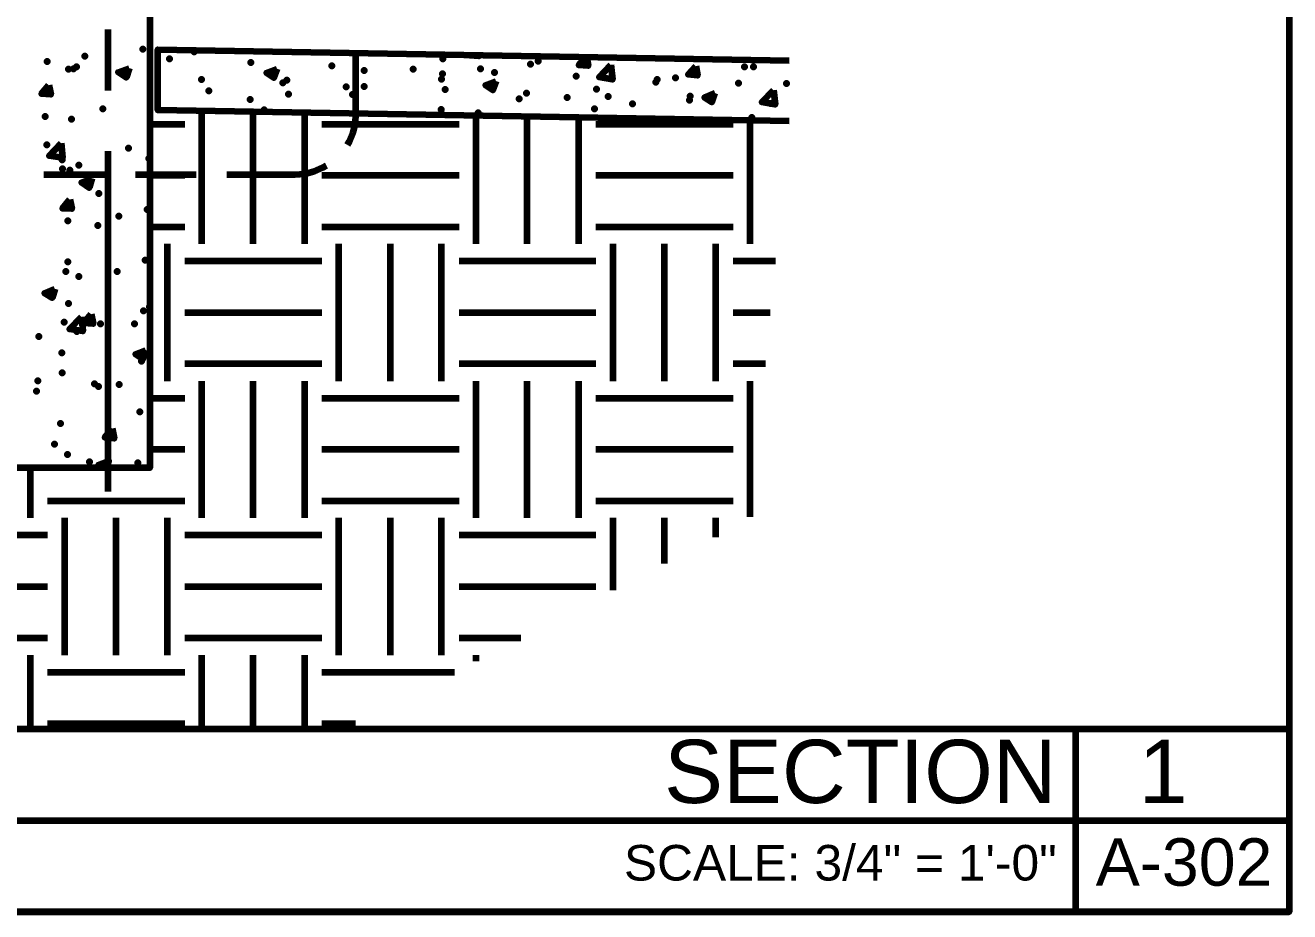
# Model space of a CAD drawing. Extents: x 3 to 185, y 0 to 385.
# Drawn here: x 82.7 to 165.7, y 0 to 58.2 of the extents above; entities that cross this region are included whole.
import ezdxf

# ---------------------------------------------------------------- set-up
doc = ezdxf.new("R2010")
doc.units = 0
doc.header["$MEASUREMENT"] = 0
for name, color, linetype, lineweight in [('Dt-Iden', 3, 'Continuous', 20), ('Dt-Line 1', 9, 'Continuous', 0), ('Dt-Line 5', 54, 'Continuous', 50), ('Dt-Text', 121, 'Continuous', 20)]:
    doc.layers.add(name, color=color, linetype=linetype, lineweight=lineweight)
doc.styles.get("Standard").update_dxf_attribs({"font": 'Arial.ttf'})

msp = doc.modelspace()

# ---------------------------------------------------------------- linework, layer by layer
at = {"layer": 'Dt-Iden', "linetype": 'Continuous', "lineweight": 211}
for p, q in [((88.135, 53.94667), (88.135, 57.94667)), ((88.135, 27.6), (88.135, 49.94667)), ((87.92167, 48.4), (83.92167, 48.4)), ((93.92167, 48.4), (89.92167, 48.4))]:
    msp.add_line(p, q, dxfattribs=at)
for points in [[(103.84167, 50.37333), (103.975, 50.58667), (104.215, 51.17333), (104.375, 51.78667), (104.40167, 52.4), (104.40167, 56.50667)], [(102.455, 48.98667), (102.215, 48.85333), (101.655, 48.61333), (101.04167, 48.45333), (100.40167, 48.4), (95.92167, 48.4)]]:
    msp.add_lwpolyline(points, dxfattribs=at)
at = {"layer": 'Dt-Line 1', "linetype": 'Continuous', "lineweight": 158}
for p, q in [((94.295, 43.86667), (94.295, 52.58667)), ((97.655, 43.86667), (97.655, 52.53333)), ((101.04167, 43.86667), (101.04167, 52.48)), ((90.88167, 51.73333), (93.175, 51.73333)), ((102.16167, 51.73333), (111.175, 51.73333)), ((112.295, 43.86667), (112.295, 52.26667)), ((115.655, 43.86667), (115.655, 52.21333)), ((119.04167, 43.86667), (119.04167, 52.16)), ((120.16167, 51.73333), (129.175, 51.73333)), ((130.295, 43.86667), (130.295, 51.97333)), ((90.88167, 48.37333), (93.175, 48.37333)), ((102.16167, 48.37333), (111.175, 48.37333)), ((120.16167, 48.37333), (129.175, 48.37333)), ((90.88167, 44.98667), (93.175, 44.98667)), ((102.16167, 44.98667), (111.175, 44.98667)), ((120.16167, 44.98667), (129.175, 44.98667)), ((92.02833, 34.85333), (92.02833, 43.86667)), ((103.28167, 34.85333), (103.28167, 43.86667)), ((106.66833, 34.85333), (106.66833, 43.86667)), ((110.02833, 34.85333), (110.02833, 43.86667)), ((121.28167, 34.85333), (121.28167, 43.86667)), ((124.66833, 34.85333), (124.66833, 43.86667)), ((128.02833, 34.85333), (128.02833, 43.86667)), ((93.175, 42.74667), (102.16167, 42.74667)), ((111.175, 42.74667), (120.16167, 42.74667)), ((129.175, 42.74667), (131.94833, 42.74667)), ((93.175, 39.36), (102.16167, 39.36)), ((111.175, 39.36), (120.16167, 39.36)), ((129.175, 39.36), (131.60167, 39.36)), ((93.175, 36), (102.16167, 36)), ((111.175, 36), (120.16167, 36)), ((129.175, 36), (131.28167, 36)), ((94.295, 25.86667), (94.295, 34.85333)), ((97.655, 25.86667), (97.655, 34.85333)), ((101.04167, 25.86667), (101.04167, 34.85333)), ((112.295, 25.86667), (112.295, 34.85333)), ((115.655, 25.86667), (115.655, 34.85333)), ((119.04167, 25.86667), (119.04167, 34.85333)), ((130.295, 25.94667), (130.295, 34.85333)), ((90.88167, 33.73333), (93.175, 33.73333)), ((102.16167, 33.73333), (111.175, 33.73333)), ((120.16167, 33.73333), (129.175, 33.73333)), ((90.88167, 30.37333), (93.175, 30.37333)), ((102.16167, 30.37333), (111.175, 30.37333)), ((120.16167, 30.37333), (129.175, 30.37333)), ((83.04167, 25.86667), (83.04167, 29.14667)), ((84.16167, 26.98667), (93.175, 26.98667)), ((102.16167, 26.98667), (111.175, 26.98667)), ((120.16167, 26.98667), (129.175, 26.98667)), ((85.28167, 16.85333), (85.28167, 25.86667)), ((88.66833, 16.85333), (88.66833, 25.86667)), ((92.02833, 16.85333), (92.02833, 25.86667)), ((103.28167, 16.85333), (103.28167, 25.86667)), ((106.66833, 16.85333), (106.66833, 25.86667)), ((110.02833, 16.85333), (110.02833, 25.86667)), ((121.28167, 21.12), (121.28167, 25.86667)), ((124.66833, 22.88), (124.66833, 25.86667)), ((128.02833, 24.61333), (128.02833, 25.86667)), ((75.175, 24.74667), (84.16167, 24.74667)), ((93.175, 24.74667), (102.16167, 24.74667)), ((111.175, 24.74667), (120.16167, 24.74667)), ((75.175, 21.36), (84.16167, 21.36)), ((93.175, 21.36), (102.16167, 21.36)), ((111.175, 21.36), (120.16167, 21.36)), ((75.175, 18), (84.16167, 18)), ((93.175, 18), (102.16167, 18)), ((111.175, 18), (115.22833, 18)), ((83.04167, 12), (83.04167, 16.85333)), ((94.295, 12), (94.295, 16.85333)), ((97.655, 12), (97.655, 16.85333)), ((101.04167, 12), (101.04167, 16.85333)), ((112.295, 16.45333), (112.295, 16.85333)), ((84.16167, 15.73333), (93.175, 15.73333)), ((102.16167, 15.73333), (110.88167, 15.73333)), ((84.16167, 12.37333), (93.175, 12.37333)), ((102.16167, 12.37333), (104.375, 12.37333))]:
    msp.add_line(p, q, dxfattribs=at)
for points in [[(90.40167, 56.66667), (90.40167, 56.66667), (90.40167, 56.66669)], [(93.78833, 56.48), (93.78833, 56.48), (93.78833, 56.48003)], [(84.135, 55.84), (84.135, 55.84), (84.135, 55.84002)], [(86.615, 56.18667), (86.615, 56.18667), (86.615, 56.18669)], [(92.16167, 56.02667), (92.16167, 56.02667), (92.16167, 56.02669)], [(97.495, 55.78667), (97.495, 55.78667), (97.495, 55.7867)], [(110.10833, 56.02667), (110.10833, 56.02667), (110.10833, 56.02669)], [(112.455, 56.26667), (112.48167, 56.18667), (111.895, 56.24), (111.92167, 56.29334)], [(115.86833, 55.68), (115.86833, 55.68), (115.86833, 55.68002)], [(116.375, 55.86667), (116.375, 55.86667), (116.375, 55.86669)], [(119.54833, 56.16), (119.655, 55.57333), (119.04167, 55.6), (119.495, 56.16)], [(85.52167, 55.33333), (85.52167, 55.33333), (85.52167, 55.33336)], [(85.86833, 55.36), (85.86833, 55.36), (85.86833, 55.36002)], [(86.055, 55.49333), (86.055, 55.49333), (86.055, 55.49336)], [(102.82833, 55.57333), (102.82833, 55.57333), (102.82833, 55.57336)], [(104.93501, 55.25333), (104.93501, 55.25333), (104.93501, 55.25336)], [(108.16167, 55.33333), (108.16167, 55.33333), (108.16167, 55.33336)], [(110.08167, 55.04), (110.08167, 55.04), (110.08167, 55.04002)], [(112.58833, 55.36), (112.58833, 55.36), (112.58833, 55.36002)], [(113.495, 55.12), (113.495, 55.12), (113.495, 55.12003)], [(118.855, 54.88), (118.855, 54.88), (118.855, 54.88002)], [(129.92167, 55.49333), (129.92167, 55.49333), (129.92167, 55.49336)], [(130.50833, 55.49333), (130.50833, 55.49333), (130.50833, 55.49336)], [(94.26834, 54.66667), (94.26834, 54.66667), (94.26834, 54.66669)], [(99.60167, 54.45333), (99.60167, 54.45333), (99.60167, 54.45336)], [(99.86833, 54.61334), (99.86833, 54.61334), (99.86833, 54.61336)], [(103.76167, 54.18667), (103.76167, 54.18667), (103.76167, 54.18669)], [(104.93501, 54.21333), (104.93501, 54.21333), (104.93501, 54.21336)], [(110.02833, 54.69333), (110.02833, 54.69333), (110.02833, 54.69336)], [(110.26834, 54), (110.26834, 54), (110.26834, 54.00002)], [(120.18833, 54.02667), (120.18833, 54.02667), (120.18833, 54.02669)], [(124.08167, 54.48), (124.08167, 54.48), (124.08167, 54.48002)], [(124.18833, 54.66667), (124.18833, 54.66667), (124.18833, 54.66669)], [(125.38833, 54.77333), (125.38833, 54.77333), (125.38833, 54.77336)], [(129.52167, 54.42667), (129.52167, 54.42667), (129.52167, 54.42669)], [(132.66833, 54.4), (132.66833, 54.4), (132.66833, 54.40003)], [(94.74833, 53.92), (94.74833, 53.92), (94.74833, 53.92002)], [(97.46833, 53.36), (97.46833, 53.36), (97.46833, 53.36002)], [(99.975, 53.70667), (99.975, 53.70667), (99.975, 53.70669)], [(104.18833, 53.68), (104.18833, 53.68), (104.18833, 53.68002)], [(115.12167, 53.38667), (115.12167, 53.38667), (115.12167, 53.38669)], [(115.60167, 53.76), (115.60167, 53.76), (115.60167, 53.76002)], [(118.26833, 53.49333), (118.26833, 53.49333), (118.26833, 53.49336)], [(120.96167, 53.54667), (120.96167, 53.54667), (120.96167, 53.54669)], [(126.295, 53.30667), (126.295, 53.30667), (126.295, 53.30669)], [(126.34833, 53.57333), (126.34833, 53.57333), (126.34833, 53.57336)], [(87.78833, 52.74667), (87.78833, 52.74667), (87.78833, 52.74669)], [(98.375, 52.66667), (98.375, 52.66667), (98.375, 52.66669)], [(110.00167, 52.69333), (110.00167, 52.69333), (110.00167, 52.69336)], [(112.42833, 52.48), (112.42833, 52.48), (112.42833, 52.48002)], [(120.055, 52.74667), (120.055, 52.74667), (120.055, 52.74669)], [(122.56167, 53.06667), (122.56167, 53.06667), (122.56167, 53.0667)], [(131.62833, 53.09333), (131.62833, 53.09333), (131.62833, 53.09336)], [(84.00167, 52.24), (84.00167, 52.24), (84.00167, 52.24002)], [(85.735, 52.05333), (85.735, 52.05333), (85.735, 52.05336)], [(130.40167, 52.16), (130.40167, 52.16), (130.40167, 52.16003)], [(84.10833, 50.37333), (84.10833, 50.37333), (84.10833, 50.37336)], [(89.46833, 50.16), (89.46833, 50.16), (89.46833, 50.16003)], [(85.12167, 49.38667), (85.12167, 49.38667), (85.12167, 49.38669)], [(86.215, 49.04), (86.215, 49.04), (86.215, 49.04002)], [(90.80167, 49.46667), (90.80167, 49.46667), (90.80167, 49.46669)], [(85.14833, 48.8), (85.14833, 48.8), (85.14833, 48.80002)], [(85.62833, 48.72), (85.62833, 48.72), (85.62833, 48.72002)], [(87.52167, 47.17333), (87.52167, 47.17333), (87.52167, 47.17336)], [(88.82833, 45.68), (88.82833, 45.68), (88.82833, 45.68003)], [(90.695, 46.13333), (90.695, 46.13333), (90.695, 46.13336)], [(85.495, 45.38667), (85.495, 45.38667), (85.495, 45.38669)], [(87.46833, 45.06667), (87.46833, 45.06667), (87.46833, 45.06669)], [(85.495, 42.69333), (85.495, 42.69333), (85.495, 42.69336)], [(90.56167, 42.8), (90.56167, 42.8), (90.56167, 42.80002)], [(85.36167, 42.05333), (85.36167, 42.05333), (85.36167, 42.05336)], [(86.215, 41.73333), (86.215, 41.73333), (86.215, 41.73336)], [(88.72167, 42.05333), (88.72167, 42.05333), (88.72167, 42.05336)], [(85.52167, 39.94667), (85.52167, 39.94667), (85.52167, 39.94669)], [(90.455, 39.46667), (90.455, 39.46667), (90.455, 39.46669)], [(90.855, 39.73333), (90.855, 39.73333), (90.855, 39.73336)], [(85.255, 38.72), (85.255, 38.72), (85.255, 38.72002)], [(87.62833, 38.61333), (87.62833, 38.61333), (87.62833, 38.61336)], [(89.86833, 38.61333), (89.86833, 38.61333), (89.86833, 38.61336)], [(83.575, 37.78667), (83.575, 37.78667), (83.575, 37.78669)], [(86.08167, 38.10667), (86.08167, 38.10667), (86.08167, 38.10669)], [(85.095, 36.72), (85.095, 36.72), (85.095, 36.72002)], [(90.32167, 36.16), (90.32167, 36.16), (90.32167, 36.16003)], [(83.52167, 34.88), (83.52167, 34.88), (83.52167, 34.88002)], [(85.12167, 35.38667), (85.12167, 35.38667), (85.12167, 35.38669)], [(83.44167, 34.18667), (83.44167, 34.18667), (83.44167, 34.18669)], [(87.22833, 34.66667), (87.22833, 34.66667), (87.22833, 34.66669)], [(87.495, 34.50667), (87.495, 34.50667), (87.495, 34.50669)], [(88.855, 34.64), (88.855, 34.64), (88.855, 34.64002)], [(90.215, 32.82667), (90.215, 32.82667), (90.215, 32.82669)], [(85.015, 32.08), (85.015, 32.08), (85.015, 32.08003)], [(84.615, 30.72), (84.615, 30.72), (84.615, 30.72002)], [(85.46833, 30.02667), (85.46833, 30.02667), (85.46833, 30.02669)], [(86.90833, 29.54667), (86.90833, 29.54667), (86.90833, 29.54669)], [(87.78833, 29.14667), (87.495, 29.36), (88.18833, 29.62667), (88.02833, 29.14667)], [(90.08167, 29.49333), (90.08167, 29.49333), (90.08167, 29.49336)]]:
    msp.add_lwpolyline(points, dxfattribs=at)
for points in [[(121.14833, 55.62667), (121.255, 54.66667), (120.375, 54.82667)], [(89.52167, 55.41333), (89.30833, 54.8), (88.80167, 55.14667)], [(99.22833, 55.36), (99.015, 54.77333), (98.535, 55.09333)], [(126.72167, 55.54667), (126.82833, 54.93333), (126.215, 54.98667)], [(84.24167, 54.29333), (84.375, 53.68), (83.76167, 53.73334)], [(113.60167, 54.56), (113.38833, 53.97333), (112.90833, 54.29333)], [(131.815, 53.97333), (131.92167, 53.01333), (131.04167, 53.17333)], [(127.975, 53.76), (127.28167, 53.49333), (127.76167, 53.17333)], [(85.04167, 50.48), (85.14833, 49.52), (84.26833, 49.65333)], [(87.06833, 48.16), (86.88167, 47.54667), (86.375, 47.89333)], [(85.62833, 46.77333), (85.76167, 46.16), (85.14833, 46.18667)], [(84.64167, 40.90667), (84.455, 40.32), (83.94833, 40.64)], [(86.375, 39.06667), (86.48167, 38.13333), (85.60167, 38.26667)], [(87.015, 39.25333), (87.14833, 38.61333), (86.535, 38.66667)], [(90.615, 36.88), (90.40167, 36.29333), (89.92167, 36.61333)], [(88.40167, 31.73333), (88.535, 31.09333), (87.92167, 31.14667)]]:
    msp.add_lwpolyline(points, close=True, dxfattribs=at)
for p in [(90.40167, 56.66667), (93.78833, 56.48), (84.135, 55.84), (86.615, 56.18667), (92.16167, 56.02667), (97.495, 55.78667), (110.10833, 56.02667), (115.86833, 55.68), (116.375, 55.86667), (85.52167, 55.33333), (85.86833, 55.36), (86.055, 55.49333), (102.82833, 55.57333), (104.93501, 55.25333), (108.16167, 55.33333), (110.08167, 55.04), (112.58833, 55.36), (113.495, 55.12), (118.855, 54.88), (129.92167, 55.49333), (130.50833, 55.49333), (94.26834, 54.66667), (99.60167, 54.45333), (99.86833, 54.61334), (103.76167, 54.18667), (104.93501, 54.21333), (110.02833, 54.69333), (110.26834, 54), (120.18833, 54.02667), (124.08167, 54.48), (124.18833, 54.66667), (125.38833, 54.77333), (129.52167, 54.42667), (132.66833, 54.4), (94.74833, 53.92), (97.46833, 53.36), (99.975, 53.70667), (104.18833, 53.68), (115.12167, 53.38667), (115.60167, 53.76), (118.26833, 53.49333), (120.96167, 53.54667), (126.295, 53.30667), (126.34833, 53.57333), (87.78833, 52.74667), (98.375, 52.66667), (110.00167, 52.69333), (112.42833, 52.48), (120.055, 52.74667), (122.56167, 53.06667), (131.62833, 53.09333), (84.00167, 52.24), (85.735, 52.05333), (130.40167, 52.16), (84.10833, 50.37333), (89.46833, 50.16), (85.12167, 49.38667), (86.215, 49.04), (90.80167, 49.46667), (85.14833, 48.8), (85.62833, 48.72), (87.52167, 47.17333), (88.82833, 45.68), (90.695, 46.13333), (85.495, 45.38667), (87.46833, 45.06667), (85.495, 42.69333), (90.56167, 42.8), (85.36167, 42.05333), (86.215, 41.73333), (88.72167, 42.05333), (85.52167, 39.94667), (90.455, 39.46667), (90.855, 39.73333), (85.255, 38.72), (87.62833, 38.61333), (89.86833, 38.61333), (83.575, 37.78667), (86.08167, 38.10667), (85.095, 36.72), (90.32167, 36.16), (83.52167, 34.88), (85.12167, 35.38667), (83.44167, 34.18667), (87.22833, 34.66667), (87.495, 34.50667), (88.855, 34.64), (90.215, 32.82667), (85.015, 32.08), (84.615, 30.72), (85.46833, 30.02667), (86.90833, 29.54667), (90.08167, 29.49333)]:
    msp.add_point(p, dxfattribs=at)
at = {"layer": 'Dt-Line 5', "linetype": 'Continuous', "lineweight": 211}
msp.add_line((151.655, 12), (151.655, 0.02667), dxfattribs=at)
for points in [[(3.175, 368.16), (3.175, 368.16), (3.175, 0), (165.68166, 0)], [(165.70833, 368.13333), (165.68166, 0), (3.175, 0), (3.175, 368.16)], [(24.855, 59.14667), (90.88167, 59.14667), (90.88167, 29.14667), (74.88167, 29.14667), (74.88167, 51.14667), (71.895, 54.16), (24.855, 54.16)], [(132.855, 51.92), (91.38833, 52.64), (91.38833, 56.64), (132.855, 55.92)], [(165.68253, 12), (3.20167, 12)], [(3.20167, 6), (165.6821, 6)]]:
    msp.add_lwpolyline(points, dxfattribs=at)

# ---------------------------------------------------------------- texts
at = {"layer": 'Dt-Text'}
for s, height, p in [('SECTION', 4.151644, (124.63366, 7.13952)), ('1', 4.15164, (155.78809, 7.13952)), ('SCALE: 3/4" = 1\'-0"', 2.3352997, (121.99989, 2.04915)), ('A-302', 3.113733, (152.96819, 1.70851))]:
    msp.add_text(s, height=height, dxfattribs=at).set_placement(p)

doc.saveas('drawing.dxf')
